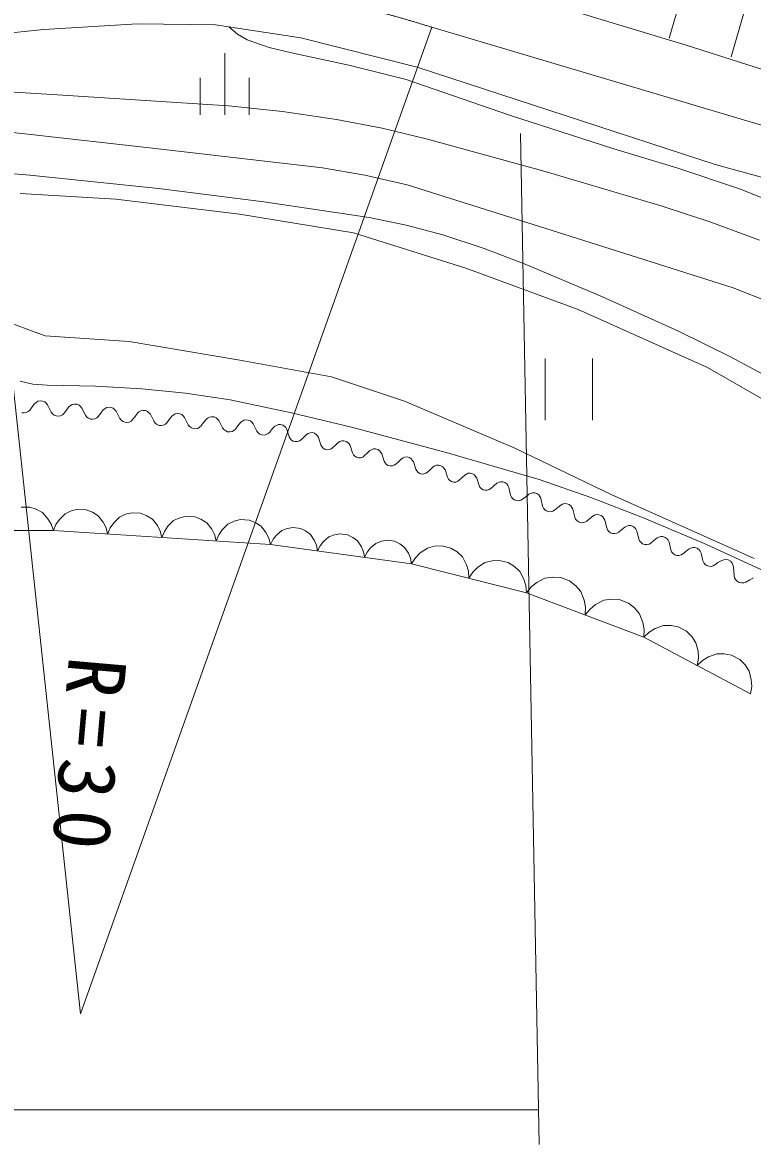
# Model space of a CAD drawing. Units: millimetres, scale not verified. Extents: x -625 to 708542, y -625 to 359900.
# Drawn here: x 131438 to 152764, y 227658 to 260440 of the extents above; entities that cross this region are included whole.
import ezdxf

# ---------------------------------------------------------------- set-up
doc = ezdxf.new("R2010")
doc.units = ezdxf.units.MM
doc.header["$LTSCALE"] = 1000
doc.linetypes.add('DASHED', pattern=[7.5, 6, -1.5])
doc.linetypes.add('LONG_DASHED_DOTTED', pattern=[15.25, 12, -1.5, 0.25, -1.5])
doc.layers.add('S-SUV', color=7, linetype='Continuous', lineweight=13)
doc.styles.add('ＭＳ ゴシック', font='')
doc.styles.get('ＭＳ ゴシック').set_extended_font_data('MS Gothic')

msp = doc.modelspace()

# ---------------------------------------------------------------- linework, layer by layer
at = {"layer": 'S-SUV'}
for p, q in [((133133, 231473), (129905, 261544)), ((144822, 261595), (150826, 259779)), ((150735, 261381), (150329, 259980)), ((152517, 260746), (152137, 259435)), ((132061, 260233), (134802, 260397)), ((143399, 260300), (133133, 231473)), ((134802, 260397), (137077, 260370)), ((137077, 260370), (139565, 259986)), ((137471, 260309), (137719, 260095)), ((118100, 258835), (132061, 260233)), ((137719, 260095), (138005, 259928)), ((139565, 259986), (142964, 259137)), ((138005, 259928), (138642, 259710)), ((138642, 259710), (139300, 259548)), ((150826, 259779), (164376, 255450)), ((137345, 259540), (137345, 257740)), ((139300, 259548), (140974, 259192)), ((140974, 259192), (142644, 258775)), ((142964, 259137), (151676, 256286)), ((136625, 258825), (136625, 257745)), ((138065, 258825), (138065, 257745)), ((142644, 258775), (145667, 257733)), ((127487, 258626), (132461, 258323)), ((132461, 258323), (137452, 258002)), ((137452, 258002), (139035, 257834)), ((139035, 257834), (140608, 257607)), ((145667, 257733), (148709, 256748)), ((140608, 257607), (141941, 257350)), ((141941, 257350), (143271, 257032)), ((130283, 257323), (135238, 256766)), ((143271, 257032), (146703, 256082)), ((145981, 257193), (146535, 227658)), ((135238, 256766), (140199, 256193)), ((148709, 256748), (150555, 256193)), ((127888, 256304), (131652, 255979)), ((140199, 256193), (141440, 255974)), ((146703, 256082), (150125, 255073)), ((150555, 256193), (152380, 255581)), ((151676, 256286), (156444, 254971)), ((131652, 255979), (135407, 255594)), ((141440, 255974), (142676, 255694)), ((135407, 255594), (138488, 255196)), ((142676, 255694), (147432, 254198)), ((152380, 255581), (155767, 254216)), ((138488, 255196), (141569, 254738)), ((150125, 255073), (151550, 254605)), ((141569, 254738), (142645, 254518)), ((142645, 254518), (143715, 254237)), ((151550, 254605), (152964, 254075)), ((143715, 254237), (144927, 253836)), ((147432, 254198), (152196, 252688)), ((144927, 253836), (146122, 253377)), ((146122, 253377), (148383, 252421)), ((152196, 252688), (153274, 252262)), ((148383, 252421), (150624, 251407)), ((150624, 251407), (152103, 250681)), ((146710, 250621), (146710, 248821)), ((148091, 248821), (148091, 250621)), ((152103, 250681), (153562, 249896)), ((131373, 249964), (131744, 249874)), ((131744, 249874), (132155, 249839)), ((132155, 249839), (133576, 249817)), ((133576, 249817), (134922, 249737)), ((134922, 249737), (136204, 249607)), ((136204, 249607), (137507, 249413)), ((131722, 249209), (131650, 249114)), ((131794, 249303), (131722, 249209)), ((131838, 249339), (131794, 249303)), ((131891, 249372), (131838, 249339)), ((131956, 249384), (131891, 249372)), ((132026, 249378), (131956, 249384)), ((132089, 249352), (132026, 249378)), ((132128, 249315), (132089, 249352)), ((132170, 249268), (132128, 249315)), ((132276, 249057), (132170, 249268)), ((132796, 249211), (132724, 249116)), ((132839, 249247), (132796, 249211)), ((132893, 249280), (132839, 249247)), ((132957, 249292), (132893, 249280)), ((133027, 249285), (132957, 249292)), ((133090, 249259), (133027, 249285)), ((133130, 249223), (133090, 249259)), ((133171, 249176), (133130, 249223)), ((133278, 248964), (133171, 249176)), ((133841, 249155), (133797, 249119)), ((133894, 249188), (133841, 249155)), ((133958, 249200), (133894, 249188)), ((134029, 249193), (133958, 249200)), ((134092, 249167), (134029, 249193)), ((134131, 249131), (134092, 249167)), ((137507, 249413), (139298, 249038)), ((131484, 249031), (131421, 249037)), ((131550, 249043), (131484, 249031)), ((131606, 249073), (131550, 249043)), ((131650, 249114), (131606, 249073)), ((132315, 249005), (132276, 249057)), ((132367, 248968), (132315, 249005)), ((132423, 248945), (132367, 248968)), ((132485, 248939), (132423, 248945)), ((132552, 248950), (132485, 248939)), ((132608, 248981), (132552, 248950)), ((132652, 249022), (132608, 248981)), ((132724, 249116), (132652, 249022)), ((133316, 248913), (133278, 248964)), ((133368, 248875), (133316, 248913)), ((133424, 248853), (133368, 248875)), ((133487, 248847), (133424, 248853)), ((133553, 248858), (133487, 248847)), ((133609, 248889), (133553, 248858)), ((133653, 248930), (133609, 248889)), ((133725, 249024), (133653, 248930)), ((133797, 249119), (133725, 249024)), ((134172, 249084), (134131, 249131)), ((134279, 248872), (134172, 249084)), ((134317, 248821), (134279, 248872)), ((134370, 248783), (134317, 248821)), ((134655, 248838), (134611, 248796)), ((134727, 248932), (134655, 248838)), ((134798, 249027), (134727, 248932)), ((134842, 249063), (134798, 249027)), ((134896, 249096), (134842, 249063)), ((134960, 249108), (134896, 249096)), ((135030, 249101), (134960, 249108)), ((135093, 249075), (135030, 249101)), ((135133, 249039), (135093, 249075)), ((135174, 248992), (135133, 249039)), ((135281, 248780), (135174, 248992)), ((135728, 248840), (135656, 248746)), ((135800, 248934), (135728, 248840)), ((135844, 248971), (135800, 248934)), ((135897, 249004), (135844, 248971)), ((135961, 249015), (135897, 249004)), ((136031, 249009), (135961, 249015)), ((136095, 248983), (136031, 249009)), ((136134, 248947), (136095, 248983)), ((136175, 248900), (136134, 248947)), ((136282, 248688), (136175, 248900)), ((136801, 248842), (136729, 248748)), ((136845, 248879), (136801, 248842)), ((136899, 248912), (136845, 248879)), ((136963, 248923), (136899, 248912)), ((137033, 248917), (136963, 248923)), ((137096, 248891), (137033, 248917)), ((137136, 248854), (137096, 248891)), ((137177, 248808), (137136, 248854)), ((137964, 248831), (137900, 248819)), ((138034, 248825), (137964, 248831)), ((138098, 248799), (138034, 248825)), ((139298, 249038), (141085, 248603)), ((134425, 248760), (134370, 248783)), ((134488, 248755), (134425, 248760)), ((134555, 248766), (134488, 248755)), ((134611, 248796), (134555, 248766)), ((135319, 248729), (135281, 248780)), ((135371, 248691), (135319, 248729)), ((135427, 248668), (135371, 248691)), ((135490, 248662), (135427, 248668)), ((135556, 248674), (135490, 248662)), ((135612, 248704), (135556, 248674)), ((135656, 248746), (135612, 248704)), ((136320, 248637), (136282, 248688)), ((136372, 248599), (136320, 248637)), ((136428, 248576), (136372, 248599)), ((136491, 248570), (136428, 248576)), ((136558, 248582), (136491, 248570)), ((136613, 248612), (136558, 248582)), ((136658, 248653), (136613, 248612)), ((136729, 248748), (136658, 248653)), ((137284, 248596), (137177, 248808)), ((137322, 248544), (137284, 248596)), ((137374, 248507), (137322, 248544)), ((137430, 248484), (137374, 248507)), ((137615, 248520), (137559, 248490)), ((137659, 248561), (137615, 248520)), ((137731, 248656), (137659, 248561)), ((137803, 248750), (137731, 248656)), ((137846, 248786), (137803, 248750)), ((137900, 248819), (137846, 248786)), ((138137, 248762), (138098, 248799)), ((138178, 248716), (138137, 248762)), ((138285, 248504), (138178, 248716)), ((138323, 248452), (138285, 248504)), ((138732, 248564), (138661, 248469)), ((138814, 248641), (138732, 248564)), ((138860, 248669), (138814, 248641)), ((138915, 248691), (138860, 248669)), ((138977, 248693), (138915, 248691)), ((139042, 248676), (138977, 248693)), ((139097, 248642), (139042, 248676)), ((139129, 248602), (139097, 248642)), ((139160, 248552), (139129, 248602)), ((139229, 248338), (139160, 248552)), ((141085, 248603), (143819, 247875)), ((137492, 248478), (137430, 248484)), ((137559, 248490), (137492, 248478)), ((138375, 248415), (138323, 248452)), ((138431, 248392), (138375, 248415)), ((138494, 248386), (138431, 248392)), ((138561, 248398), (138494, 248386)), ((138616, 248428), (138561, 248398)), ((138661, 248469), (138616, 248428)), ((139257, 248284), (139229, 248338)), ((139300, 248241), (139257, 248284)), ((139349, 248211), (139300, 248241)), ((139406, 248196), (139349, 248211)), ((139471, 248197), (139406, 248196)), ((139527, 248217), (139471, 248197)), ((139575, 248249), (139527, 248217)), ((139657, 248327), (139575, 248249)), ((139738, 248404), (139657, 248327)), ((139784, 248432), (139738, 248404)), ((139840, 248454), (139784, 248432)), ((139901, 248456), (139840, 248454)), ((139966, 248439), (139901, 248456)), ((140021, 248405), (139966, 248439)), ((140053, 248365), (140021, 248405)), ((140085, 248315), (140053, 248365)), ((140153, 248101), (140085, 248315)), ((140662, 248167), (140581, 248090)), ((140709, 248195), (140662, 248167)), ((140764, 248217), (140709, 248195)), ((140826, 248219), (140764, 248217)), ((140890, 248202), (140826, 248219)), ((140946, 248168), (140890, 248202)), ((140977, 248128), (140946, 248168)), ((140181, 248047), (140153, 248101)), ((140224, 248004), (140181, 248047)), ((140273, 247974), (140224, 248004)), ((140331, 247959), (140273, 247974)), ((140395, 247960), (140331, 247959)), ((140452, 247980), (140395, 247960)), ((140499, 248012), (140452, 247980)), ((140581, 248090), (140499, 248012)), ((141009, 248078), (140977, 248128)), ((141077, 247864), (141009, 248078)), ((141105, 247810), (141077, 247864)), ((141505, 247853), (141423, 247775)), ((141586, 247930), (141505, 247853)), ((141633, 247958), (141586, 247930)), ((141688, 247981), (141633, 247958)), ((141750, 247982), (141688, 247981)), ((141815, 247965), (141750, 247982)), ((141870, 247931), (141815, 247965)), ((141901, 247891), (141870, 247931)), ((141933, 247841), (141901, 247891)), ((142001, 247627), (141933, 247841)), ((143819, 247875), (146535, 247090)), ((141148, 247767), (141105, 247810)), ((141197, 247737), (141148, 247767)), ((141255, 247722), (141197, 247737)), ((141319, 247723), (141255, 247722)), ((141376, 247743), (141319, 247723)), ((141423, 247775), (141376, 247743)), ((142029, 247573), (142001, 247627)), ((142072, 247530), (142029, 247573)), ((142121, 247500), (142072, 247530)), ((142348, 247538), (142300, 247506)), ((142429, 247616), (142348, 247538)), ((142511, 247693), (142429, 247616)), ((142557, 247721), (142511, 247693)), ((142612, 247744), (142557, 247721)), ((142674, 247745), (142612, 247744)), ((142739, 247728), (142674, 247745)), ((142794, 247694), (142739, 247728)), ((142826, 247654), (142794, 247694)), ((142857, 247604), (142826, 247654)), ((142925, 247390), (142857, 247604)), ((143598, 247508), (143536, 247507)), ((143663, 247491), (143598, 247508)), ((142179, 247485), (142121, 247500)), ((142243, 247486), (142179, 247485)), ((142300, 247506), (142243, 247486)), ((142953, 247336), (142925, 247390)), ((142996, 247293), (142953, 247336)), ((143045, 247263), (142996, 247293)), ((143103, 247248), (143045, 247263)), ((143167, 247249), (143103, 247248)), ((143224, 247269), (143167, 247249)), ((143272, 247301), (143224, 247269)), ((143353, 247379), (143272, 247301)), ((143435, 247456), (143353, 247379)), ((143481, 247484), (143435, 247456)), ((143536, 247507), (143481, 247484)), ((143718, 247457), (143663, 247491)), ((143750, 247417), (143718, 247457)), ((143781, 247367), (143750, 247417)), ((143850, 247153), (143781, 247367)), ((144359, 247219), (144278, 247142)), ((144405, 247247), (144359, 247219)), ((144461, 247270), (144405, 247247)), ((144522, 247271), (144461, 247270)), ((144587, 247254), (144522, 247271)), ((144642, 247220), (144587, 247254)), ((144674, 247180), (144642, 247220)), ((143878, 247099), (143850, 247153)), ((143921, 247056), (143878, 247099)), ((143970, 247026), (143921, 247056)), ((144027, 247011), (143970, 247026)), ((144092, 247012), (144027, 247011)), ((144148, 247032), (144092, 247012)), ((144196, 247064), (144148, 247032)), ((144278, 247142), (144196, 247064)), ((144706, 247130), (144674, 247180)), ((144774, 246916), (144706, 247130)), ((144802, 246862), (144774, 246916)), ((144845, 246819), (144802, 246862)), ((145202, 246905), (145120, 246827)), ((145292, 246978), (145202, 246905)), ((145342, 247003), (145292, 246978)), ((145401, 247022), (145342, 247003)), ((145465, 247018), (145401, 247022)), ((145531, 246996), (145465, 247018)), ((145585, 246957), (145531, 246996)), ((145615, 246913), (145585, 246957)), ((145643, 246858), (145615, 246913)), ((145696, 246631), (145643, 246858)), ((146535, 247090), (148045, 246565)), ((144894, 246789), (144845, 246819)), ((144952, 246774), (144894, 246789)), ((145016, 246775), (144952, 246774)), ((145073, 246795), (145016, 246775)), ((145120, 246827), (145073, 246795)), ((145721, 246573), (145696, 246631)), ((145762, 246525), (145721, 246573)), ((145810, 246490), (145762, 246525)), ((146138, 246585), (146047, 246511)), ((146228, 246658), (146138, 246585)), ((146279, 246683), (146228, 246658)), ((146337, 246702), (146279, 246683)), ((146401, 246699), (146337, 246702)), ((146467, 246676), (146401, 246699)), ((146521, 246637), (146467, 246676)), ((146551, 246593), (146521, 246637)), ((146579, 246538), (146551, 246593)), ((146632, 246311), (146579, 246538)), ((148045, 246565), (149545, 245979)), ((131651, 246281), (131397, 246281)), ((131843, 246220), (131651, 246281)), ((132022, 246122), (131843, 246220)), ((133053, 246218), (132863, 246171)), ((133299, 246203), (133053, 246218)), ((133481, 246131), (133299, 246203)), ((145869, 246470), (145810, 246490)), ((145935, 246466), (145869, 246470)), ((145995, 246482), (145935, 246466)), ((146047, 246511), (145995, 246482)), ((146657, 246253), (146632, 246311)), ((146698, 246205), (146657, 246253)), ((146746, 246170), (146698, 246205)), ((147074, 246265), (146983, 246191)), ((147164, 246338), (147074, 246265)), ((147215, 246363), (147164, 246338)), ((147273, 246382), (147215, 246363)), ((147337, 246379), (147273, 246382)), ((147403, 246356), (147337, 246379)), ((147457, 246317), (147403, 246356)), ((147487, 246273), (147457, 246317)), ((147515, 246219), (147487, 246273)), ((147568, 245991), (147515, 246219)), ((132182, 245942), (132022, 246122)), ((132280, 245783), (132182, 245942)), ((132517, 245922), (132416, 245773)), ((132683, 246087), (132517, 245922)), ((132863, 246171), (132683, 246087)), ((133650, 246025), (133481, 246131)), ((133793, 245841), (133650, 246025)), ((134268, 245986), (134103, 245821)), ((134449, 246070), (134268, 245986)), ((134639, 246117), (134449, 246070)), ((134885, 246102), (134639, 246117)), ((135067, 246030), (134885, 246102)), ((135235, 245924), (135067, 246030)), ((135379, 245740), (135235, 245924)), ((135854, 245885), (135688, 245720)), ((136034, 245969), (135854, 245885)), ((136224, 246016), (136034, 245969)), ((136470, 246001), (136224, 246016)), ((136653, 245930), (136470, 246001)), ((136821, 245823), (136653, 245930)), ((137810, 245915), (137620, 245868)), ((138056, 245900), (137810, 245915)), ((138238, 245829), (138056, 245900)), ((146805, 246150), (146746, 246170)), ((146871, 246146), (146805, 246150)), ((146932, 246162), (146871, 246146)), ((146983, 246191), (146932, 246162)), ((147593, 245933), (147568, 245991)), ((147634, 245885), (147593, 245933)), ((147682, 245850), (147634, 245885)), ((147919, 245871), (147868, 245842)), ((148010, 245945), (147919, 245871)), ((148100, 246019), (148010, 245945)), ((148151, 246043), (148100, 246019)), ((148209, 246062), (148151, 246043)), ((148274, 246059), (148209, 246062)), ((148339, 246036), (148274, 246059)), ((148394, 245997), (148339, 246036)), ((148423, 245953), (148394, 245997)), ((148451, 245899), (148423, 245953)), ((148504, 245671), (148451, 245899)), ((149545, 245979), (151334, 245228)), ((125806, 245595), (132341, 245595)), ((132341, 245595), (132280, 245783)), ((132416, 245773), (132341, 245595)), ((132341, 245595), (138683, 245191)), ((133879, 245680), (133793, 245841)), ((133926, 245494), (133879, 245680)), ((134002, 245672), (133926, 245494)), ((134103, 245821), (134002, 245672)), ((135464, 245579), (135379, 245740)), ((135512, 245393), (135464, 245579)), ((135587, 245571), (135512, 245393)), ((135688, 245720), (135587, 245571)), ((136965, 245639), (136821, 245823)), ((137050, 245478), (136965, 245639)), ((137274, 245619), (137173, 245471)), ((137440, 245784), (137274, 245619)), ((137620, 245868), (137440, 245784)), ((138407, 245722), (138238, 245829)), ((138550, 245538), (138407, 245722)), ((139012, 245597), (138857, 245465)), ((139174, 245659), (139012, 245597)), ((139343, 245688), (139174, 245659)), ((139556, 245659), (139343, 245688)), ((139710, 245586), (139556, 245659)), ((139850, 245482), (139710, 245586)), ((147741, 245830), (147682, 245850)), ((147807, 245826), (147741, 245830)), ((147868, 245842), (147807, 245826)), ((148529, 245613), (148504, 245671)), ((148570, 245565), (148529, 245613)), ((148618, 245531), (148570, 245565)), ((148855, 245551), (148804, 245522)), ((148946, 245625), (148855, 245551)), ((149036, 245699), (148946, 245625)), ((149087, 245723), (149036, 245699)), ((149145, 245742), (149087, 245723)), ((149210, 245739), (149145, 245742)), ((149275, 245716), (149210, 245739)), ((149330, 245677), (149275, 245716)), ((149359, 245633), (149330, 245677)), ((149387, 245579), (149359, 245633)), ((149440, 245351), (149387, 245579)), ((137098, 245292), (137050, 245478)), ((137173, 245471), (137098, 245292)), ((138636, 245377), (138550, 245538)), ((138683, 245191), (138636, 245377)), ((138760, 245342), (138683, 245191)), ((138857, 245465), (138760, 245342)), ((139963, 245313), (139850, 245482)), ((140027, 245168), (139963, 245313)), ((140231, 245276), (140134, 245153)), ((140386, 245409), (140231, 245276)), ((140548, 245471), (140386, 245409)), ((140716, 245500), (140548, 245471)), ((140929, 245471), (140716, 245500)), ((141084, 245397), (140929, 245471)), ((141223, 245294), (141084, 245397)), ((141337, 245124), (141223, 245294)), ((141759, 245220), (141604, 245088)), ((141922, 245282), (141759, 245220)), ((142090, 245311), (141922, 245282)), ((142303, 245282), (142090, 245311)), ((142457, 245209), (142303, 245282)), ((148677, 245511), (148618, 245531)), ((148743, 245506), (148677, 245511)), ((148804, 245522), (148743, 245506)), ((149465, 245293), (149440, 245351)), ((149506, 245245), (149465, 245293)), ((149554, 245211), (149506, 245245)), ((149792, 245232), (149740, 245202)), ((149882, 245305), (149792, 245232)), ((149973, 245379), (149882, 245305)), ((150023, 245403), (149973, 245379)), ((150082, 245422), (150023, 245403)), ((150146, 245419), (150082, 245422)), ((150211, 245396), (150146, 245419)), ((150266, 245357), (150211, 245396)), ((150295, 245313), (150266, 245357)), ((150324, 245259), (150295, 245313)), ((150377, 245032), (150324, 245259)), ((151334, 245228), (153097, 244422)), ((138683, 245191), (142804, 244626)), ((140057, 245003), (140027, 245168)), ((140134, 245153), (140057, 245003)), ((141401, 244979), (141337, 245124)), ((141430, 244814), (141401, 244979)), ((141507, 244965), (141430, 244814)), ((141604, 245088), (141507, 244965)), ((142597, 245105), (142457, 245209)), ((142710, 244936), (142597, 245105)), ((142774, 244791), (142710, 244936)), ((143058, 244941), (142920, 244801)), ((143268, 245084), (143058, 244941)), ((143478, 245138), (143268, 245084)), ((143691, 245151), (143478, 245138)), ((143950, 245085), (143691, 245151)), ((144131, 244972), (143950, 245085)), ((144290, 244825), (144131, 244972)), ((149613, 245191), (149554, 245211)), ((149679, 245186), (149613, 245191)), ((149740, 245202), (149679, 245186)), ((150401, 244974), (150377, 245032)), ((150442, 244925), (150401, 244974)), ((150490, 244891), (150442, 244925)), ((150549, 244871), (150490, 244891)), ((150728, 244912), (150676, 244882)), ((150818, 244985), (150728, 244912)), ((150909, 245059), (150818, 244985)), ((150959, 245083), (150909, 245059)), ((151018, 245103), (150959, 245083)), ((151082, 245099), (151018, 245103)), ((151147, 245077), (151082, 245099)), ((151202, 245037), (151147, 245077)), ((151231, 244993), (151202, 245037)), ((151260, 244939), (151231, 244993)), ((151313, 244712), (151260, 244939)), ((142804, 244626), (142774, 244791)), ((142920, 244801), (142804, 244626)), ((142804, 244626), (146157, 243777)), ((144407, 244599), (144290, 244825)), ((144466, 244410), (144407, 244599)), ((144944, 244659), (144734, 244516)), ((145154, 244713), (144944, 244659)), ((145367, 244726), (145154, 244713)), ((145627, 244661), (145367, 244726)), ((145808, 244548), (145627, 244661)), ((150615, 244866), (150549, 244871)), ((150676, 244882), (150615, 244866)), ((151337, 244654), (151313, 244712)), ((151378, 244606), (151337, 244654)), ((151426, 244571), (151378, 244606)), ((151485, 244551), (151426, 244571)), ((151612, 244562), (151551, 244546)), ((151664, 244592), (151612, 244562)), ((151754, 244665), (151664, 244592)), ((151863, 244726), (151754, 244665)), ((151921, 244743), (151863, 244726)), ((151986, 244752), (151921, 244743)), ((152053, 244736), (151986, 244752)), ((152118, 244700), (152053, 244736)), ((152168, 244648), (152118, 244700)), ((152191, 244597), (152168, 244648)), ((152210, 244534), (152191, 244597)), ((144481, 244201), (144466, 244410)), ((144596, 244377), (144481, 244201)), ((144734, 244516), (144596, 244377)), ((145967, 244401), (145808, 244548)), ((146084, 244175), (145967, 244401)), ((146928, 244237), (146700, 244205)), ((147154, 244225), (146928, 244237)), ((151551, 244546), (151485, 244551)), ((152224, 244285), (152210, 244534)), ((152239, 244219), (152224, 244285)), ((146143, 243986), (146084, 244175)), ((146157, 243777), (146143, 243986)), ((146300, 243949), (146157, 243777)), ((146462, 244079), (146300, 243949)), ((146700, 244205), (146462, 244079)), ((147420, 244125), (147154, 244225)), ((147598, 243985), (147420, 244125)), ((147748, 243811), (147598, 243985)), ((152273, 244161), (152239, 244219)), ((152318, 244115), (152273, 244161)), ((152376, 244083), (152318, 244115)), ((152445, 244066), (152376, 244083)), ((152511, 244072), (152445, 244066)), ((152571, 244093), (152511, 244072)), ((152680, 244154), (152571, 244093)), ((152789, 244214), (152680, 244154)), ((146157, 243777), (149591, 242485)), ((147844, 243559), (147748, 243811)), ((148645, 243590), (148417, 243559)), ((148871, 243579), (148645, 243590)), ((149137, 243479), (148871, 243579)), ((147884, 243353), (147844, 243559)), ((147874, 243131), (147884, 243353)), ((148017, 243302), (147874, 243131)), ((148179, 243433), (148017, 243302)), ((148417, 243559), (148179, 243433)), ((149315, 243338), (149137, 243479)), ((149465, 243164), (149315, 243338)), ((149561, 242912), (149465, 243164)), ((149601, 242706), (149561, 242912)), ((149591, 242485), (149601, 242706)), ((149748, 242630), (149591, 242485)), ((149919, 242734), (149748, 242630)), ((150161, 242825), (149919, 242734)), ((150382, 242827), (150161, 242825)), ((150596, 242788), (150382, 242827)), ((150837, 242659), (150596, 242788)), ((150989, 242504), (150837, 242659)), ((149591, 242485), (152702, 240828)), ((151110, 242319), (150989, 242504)), ((151171, 242068), (151110, 242319)), ((151183, 241866), (151171, 242068)), ((151717, 241996), (151474, 241906)), ((151937, 241999), (151717, 241996)), ((152151, 241960), (151937, 241999)), ((152392, 241831), (152151, 241960)), ((151146, 241656), (151183, 241866)), ((151304, 241802), (151146, 241656)), ((151474, 241906), (151304, 241802)), ((152544, 241676), (152392, 241831)), ((152665, 241491), (152544, 241676)), ((152726, 241239), (152665, 241491)), ((152702, 240828), (152739, 241038)), ((152739, 241038), (152726, 241239)), ((93038, 228672), (146516, 228672))]:
    msp.add_line(p, q, dxfattribs=at)
at = {"layer": 'S-SUV', "linetype": 'LONG_DASHED_DOTTED'}
msp.add_line((143399, 260300), (167211, 253231), dxfattribs=at)
at = {"layer": 'S-SUV', "linetype": 'DASHED'}
for p, q in [((134163, 255280), (131374, 255445)), ((137773, 254843), (134163, 255280)), ((141109, 254296), (137773, 254843)), ((144390, 253257), (141109, 254296)), ((147671, 252054), (144390, 253257)), ((130457, 251890), (132097, 251288)), ((151444, 250359), (147671, 252054)), ((132097, 251288), (134558, 251124)), ((134558, 251124), (137785, 250577)), ((137785, 250577), (140464, 250085)), ((155436, 248062), (151444, 250359)), ((140464, 250085), (142597, 249374)), ((142597, 249374), (145823, 248007)), ((145823, 248007), (148655, 246640)), ((148655, 246640), (152811, 244781))]:
    msp.add_line(p, q, dxfattribs=at)
at = {"layer": 'S-SUV', "linetype": 'LONG_DASHED_DOTTED'}
msp.add_arc((133791, 229877), 31904, 72.4724, 96.996, dxfattribs=at)
at = {"layer": 'S-SUV'}
msp.add_arc((153119, 259784), 1135, 15.7413, 122.0015, dxfattribs=at)

# ---------------------------------------------------------------- texts
at = {"layer": 'S-SUV', "insert": (132774, 241962), "char_height": 1686, "attachment_point": 7, "rotation": 265, "style": 'ＭＳ ゴシック'}
msp.add_mtext('\\T1.3;R=30', dxfattribs=at)

doc.saveas('drawing.dxf')
